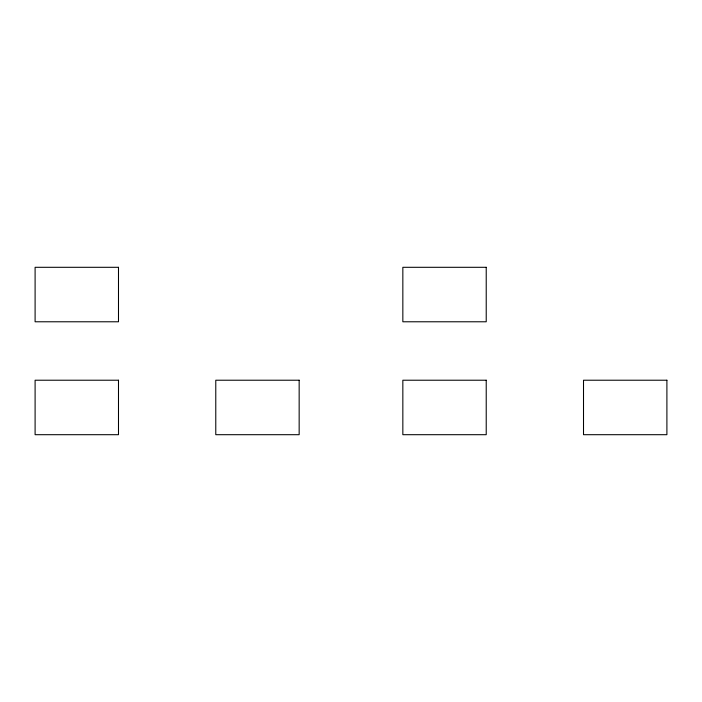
<?xml version="1.0" encoding="UTF-8"?>
<svg xmlns="http://www.w3.org/2000/svg" width="702" height="702" viewBox="0 0 702 702"><rect width="100%" height="100%" fill="white"/><g stroke="black" fill="none" stroke-linecap="round" stroke-linejoin="round"><path stroke-width="1.05" d="M118.489 267.304L35.1 267.304L35.1 321.779L118.489 321.779L118.489 267.304M486.223 267.304L402.843 267.304L402.843 321.779L486.223 321.779L486.223 267.304M118.489 380.221L35.1 380.221L35.1 434.696L118.489 434.696L118.489 380.221M299.157 380.221L215.777 380.221L215.777 434.696L299.157 434.696L299.157 380.221M486.223 380.221L402.843 380.221L402.843 434.696L486.223 434.696L486.223 380.221M666.9 380.221L583.511 380.221L583.511 434.696L666.9 434.696L666.9 380.221"/></g></svg>
